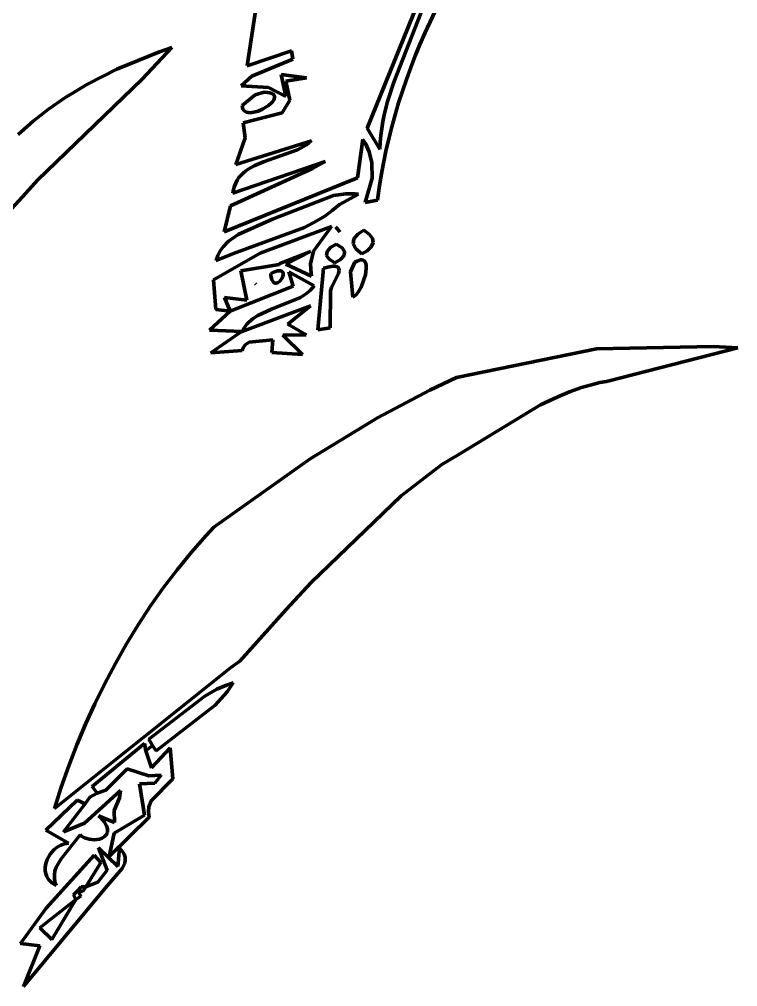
# Model space of a CAD drawing. Header units: millimetres. Extents: x 0 to 11.1, y 0 to 17.3.
# Drawn here: x 2.646 to 3.71, y 10.081 to 11.513 of the extents above; entities that cross this region are included whole.
import ezdxf

# ---------------------------------------------------------------- set-up
doc = ezdxf.new("R2010")
doc.units = ezdxf.units.MM
doc.layers.add('color#010101ff', color=7, linetype='CONTINUOUS', lineweight=100)
doc.layers.add('color#ffffffff', color=7, linetype='CONTINUOUS', lineweight=100)

msp = doc.modelspace()

# ---------------------------------------------------------------- linework, layer by layer
at = {"layer": 'color#010101ff'}
for p, q in [((3.0119, 11.6324), (2.983, 11.4437)), ((3.1609, 11.3516), (3.2586, 11.5931)), ((3.2448, 11.5333), (3.2002, 11.4198)), ((3.254, 11.5092), (3.2619, 11.5259)), ((3.2463, 11.4924), (3.254, 11.5092)), ((3.239, 11.4754), (3.2463, 11.4924)), ((2.8275, 11.4239), (2.8713, 11.4708)), ((2.8713, 11.4708), (2.853, 11.4645)), ((3.232, 11.4584), (3.239, 11.4754)), ((2.853, 11.4645), (2.7899, 11.4387)), ((2.983, 11.4437), (3.0487, 11.4658)), ((3.0487, 11.4658), (3.0506, 11.4535)), ((3.2253, 11.4412), (3.232, 11.4584)), ((3.0506, 11.4535), (2.9899, 11.4283)), ((3.219, 11.4238), (3.2253, 11.4412)), ((2.7899, 11.4387), (2.7463, 11.4165)), ((2.9899, 11.4283), (2.9741, 11.4143)), ((3.0401, 11.3983), (3.0332, 11.4311)), ((3.0332, 11.4311), (3.071, 11.4263)), ((3.071, 11.4263), (3.0404, 11.4209)), ((2.6725, 11.2747), (2.8275, 11.4239)), ((2.7463, 11.4165), (2.7129, 11.3964)), ((2.9741, 11.4143), (3.0148, 11.4117)), ((3.0404, 11.4209), (3.0461, 11.393)), ((3.2002, 11.4198), (3.191, 11.3908)), ((3.213, 11.4064), (3.219, 11.4238)), ((2.9948, 11.4011), (2.9755, 11.3853)), ((3.0084, 11.405), (2.9948, 11.4011)), ((3.0129, 11.4046), (3.0084, 11.405)), ((3.0165, 11.4039), (3.0129, 11.4046)), ((3.0148, 11.4117), (3.0401, 11.3983)), ((3.0194, 11.4029), (3.0165, 11.4039)), ((3.0215, 11.4017), (3.0194, 11.4029)), ((3.0228, 11.4002), (3.0215, 11.4017)), ((3.0235, 11.3986), (3.0228, 11.4002)), ((3.0237, 11.3969), (3.0235, 11.3986)), ((3.2073, 11.3889), (3.213, 11.4064)), ((2.7129, 11.3964), (2.6888, 11.3798)), ((2.9755, 11.3853), (2.9759, 11.3823)), ((3.0057, 11.3796), (3.0144, 11.385)), ((3.0144, 11.385), (3.0191, 11.389)), ((3.0191, 11.389), (3.0209, 11.391)), ((3.0209, 11.391), (3.0223, 11.393)), ((3.0223, 11.393), (3.0232, 11.395)), ((3.0232, 11.395), (3.0237, 11.3969)), ((3.0461, 11.393), (3.0348, 11.3744)), ((3.191, 11.3908), (3.186, 11.3712)), ((3.2021, 11.3712), (3.2073, 11.3889)), ((2.6888, 11.3798), (2.6658, 11.3618)), ((2.9759, 11.3823), (2.9768, 11.3798)), ((2.9768, 11.3798), (2.9781, 11.3778)), ((3.0348, 11.3744), (2.9773, 11.3597)), ((2.9781, 11.3778), (2.9799, 11.3763)), ((2.9799, 11.3763), (2.982, 11.3753)), ((2.982, 11.3753), (2.9844, 11.3747)), ((2.9844, 11.3747), (2.9871, 11.3744)), ((2.9871, 11.3744), (2.99, 11.3746)), ((2.99, 11.3746), (2.993, 11.3751)), ((2.993, 11.3751), (2.9994, 11.3769)), ((2.9994, 11.3769), (3.0057, 11.3796)), ((3.186, 11.3712), (3.184, 11.3613)), ((3.1972, 11.3535), (3.2021, 11.3712)), ((2.6658, 11.3618), (2.644, 11.3424)), ((2.9773, 11.3597), (2.9803, 11.3372)), ((3.184, 11.3613), (3.1823, 11.3513)), ((3.1796, 11.3206), (3.1609, 11.3516)), ((3.181, 11.3412), (3.1801, 11.3309)), ((3.1823, 11.3513), (3.181, 11.3412)), ((3.1927, 11.3356), (3.1972, 11.3535)), ((2.9803, 11.3372), (2.9664, 11.2976)), ((2.9664, 11.2976), (3.0784, 11.333)), ((3.0707, 11.3269), (3.0664, 11.3243)), ((3.0746, 11.3298), (3.0707, 11.3269)), ((3.0784, 11.333), (3.0746, 11.3298)), ((3.1464, 11.2779), (3.1542, 11.3348)), ((3.1542, 11.3348), (3.1581, 11.3288)), ((3.1581, 11.3288), (3.1639, 11.3165)), ((3.1801, 11.3309), (3.1796, 11.3206)), ((3.1886, 11.3177), (3.1927, 11.3356)), ((3.0574, 11.3196), (3.0072, 11.3016)), ((3.0664, 11.3243), (3.0574, 11.3196)), ((3.1639, 11.3165), (3.1679, 11.3004)), ((3.1849, 11.2996), (3.1886, 11.3177)), ((2.9617, 11.2553), (3.0984, 11.302)), ((3.0072, 11.3016), (2.9932, 11.2956)), ((3.0984, 11.302), (3.0796, 11.2919)), ((3.1679, 11.3004), (3.1681, 11.2774)), ((3.1816, 11.2815), (3.1849, 11.2996)), ((3.0796, 11.2919), (2.9581, 11.2368)), ((2.9772, 11.285), (2.9739, 11.2818)), ((2.9808, 11.288), (2.9772, 11.285)), ((2.9847, 11.2907), (2.9808, 11.288)), ((2.9932, 11.2956), (2.9847, 11.2907)), ((2.6509, 11.2506), (2.6725, 11.2747)), ((2.9492, 11.1983), (3.1464, 11.2779)), ((2.966, 11.2702), (2.9641, 11.2656)), ((2.9682, 11.2744), (2.966, 11.2702)), ((2.9709, 11.2783), (2.9682, 11.2744)), ((2.9739, 11.2818), (2.9709, 11.2783)), ((3.1681, 11.2774), (3.1578, 11.2413)), ((3.1787, 11.2633), (3.1816, 11.2815)), ((2.9627, 11.2607), (2.9617, 11.2553)), ((2.9641, 11.2656), (2.9627, 11.2607)), ((3.1292, 11.2543), (3.111, 11.2517)), ((3.1431, 11.2544), (3.1292, 11.2543)), ((3.1479, 11.254), (3.1431, 11.2544)), ((3.1763, 11.245), (3.1787, 11.2633)), ((2.6336, 11.2317), (2.6509, 11.2506)), ((3.111, 11.2517), (3.0205, 11.2171)), ((3.1196, 11.2385), (3.1479, 11.254)), ((3.1578, 11.2413), (3.1763, 11.245)), ((2.9581, 11.2368), (2.9492, 11.1983)), ((3.098, 11.2214), (3.1091, 11.2295)), ((3.1091, 11.2295), (3.1196, 11.2385)), ((3.0205, 11.2171), (2.9696, 11.1941)), ((3.068, 11.2046), (3.0863, 11.2142)), ((3.0863, 11.2142), (3.098, 11.2214)), ((2.9628, 11.1661), (3.068, 11.2046)), ((3.1081, 11.2058), (3.0022, 11.1666)), ((3.0814, 11.1694), (3.1081, 11.2058)), ((3.1146, 11.205), (3.1168, 11.2025)), ((3.1205, 11.1982), (3.1146, 11.205)), ((3.1168, 11.2025), (3.1205, 11.1982)), ((3.1559, 11.2004), (3.1471, 11.1947)), ((3.1641, 11.1943), (3.1559, 11.2004)), ((2.9548, 11.1838), (2.9474, 11.176)), ((2.9696, 11.1941), (2.9548, 11.1838)), ((3.1411, 11.1876), (3.1401, 11.1804)), ((3.1471, 11.1947), (3.1411, 11.1876)), ((3.1686, 11.1882), (3.1641, 11.1943)), ((3.1696, 11.1821), (3.1686, 11.1882)), ((2.9432, 11.17), (2.9398, 11.1633)), ((2.9474, 11.176), (2.9432, 11.17)), ((3.0314, 11.1511), (3.0769, 11.1691)), ((3.0769, 11.1691), (3.0402, 11.1502)), ((3.077, 11.1506), (3.0814, 11.1694)), ((3.1013, 11.169), (3.1005, 11.1632)), ((3.1067, 11.1748), (3.1013, 11.169)), ((3.1147, 11.1798), (3.1067, 11.1748)), ((3.1235, 11.1745), (3.1147, 11.1798)), ((3.1274, 11.1689), (3.1235, 11.1745)), ((3.1267, 11.1631), (3.1274, 11.1689)), ((3.1401, 11.1804), (3.1441, 11.173)), ((3.1441, 11.173), (3.153, 11.1655)), ((3.153, 11.1655), (3.1606, 11.1702)), ((3.1606, 11.1702), (3.1669, 11.1761)), ((3.1669, 11.1761), (3.1696, 11.1821)), ((3.0022, 11.1666), (2.9331, 11.127)), ((2.9372, 11.1557), (2.9628, 11.1661)), ((2.9398, 11.1633), (2.9372, 11.1557)), ((3.1005, 11.1632), (3.1043, 11.1576)), ((3.1043, 11.1576), (3.1129, 11.1521)), ((3.1129, 11.1521), (3.1211, 11.1572)), ((3.1211, 11.1572), (3.1267, 11.1631)), ((3.1458, 11.1548), (3.1427, 11.153)), ((3.1485, 11.1559), (3.1458, 11.1548)), ((3.1508, 11.1565), (3.1485, 11.1559)), ((3.1529, 11.1566), (3.1508, 11.1565)), ((3.1546, 11.1562), (3.1529, 11.1566)), ((3.1561, 11.1554), (3.1546, 11.1562)), ((3.1573, 11.1542), (3.1561, 11.1554)), ((3.1582, 11.1527), (3.1573, 11.1542)), ((2.9734, 11.1402), (3.0302, 11.1497)), ((2.9827, 11.0971), (2.9734, 11.1402)), ((3.0282, 11.1403), (3.0253, 11.1395)), ((3.0306, 11.1406), (3.0282, 11.1403)), ((3.0302, 11.1497), (3.0314, 11.1511)), ((3.0326, 11.1405), (3.0306, 11.1406)), ((3.0341, 11.14), (3.0326, 11.1405)), ((3.0353, 11.1393), (3.0341, 11.14)), ((3.0402, 11.1502), (3.0783, 11.1326)), ((3.0778, 11.1358), (3.077, 11.1506)), ((3.0963, 11.1444), (3.0877, 11.053)), ((3.1005, 11.1455), (3.0963, 11.1444)), ((3.1043, 11.1464), (3.1005, 11.1455)), ((3.1075, 11.1469), (3.1043, 11.1464)), ((3.1103, 11.1472), (3.1075, 11.1469)), ((3.1127, 11.1472), (3.1103, 11.1472)), ((3.1146, 11.1469), (3.1127, 11.1472)), ((3.1162, 11.1465), (3.1146, 11.1469)), ((3.1175, 11.1458), (3.1162, 11.1465)), ((3.1184, 11.145), (3.1175, 11.1458)), ((3.1183, 11.1366), (3.1193, 11.1414)), ((3.119, 11.1439), (3.1184, 11.145)), ((3.1193, 11.1414), (3.119, 11.1439)), ((3.1427, 11.153), (3.136, 11.139)), ((3.1588, 11.1508), (3.1582, 11.1527)), ((3.1582, 11.1347), (3.1594, 11.1436)), ((3.1593, 11.1486), (3.1588, 11.1508)), ((3.1594, 11.1436), (3.1593, 11.1486)), ((2.9331, 11.127), (2.9367, 11.0832)), ((3.0219, 11.1383), (3.0179, 11.1366)), ((3.0179, 11.1366), (3.0183, 11.1328)), ((3.0183, 11.1328), (3.0189, 11.1296)), ((3.0189, 11.1296), (3.0198, 11.1271)), ((3.0198, 11.1271), (3.0208, 11.1251)), ((3.0253, 11.1395), (3.0219, 11.1383)), ((3.0314, 11.1252), (3.0347, 11.1295)), ((3.0347, 11.1295), (3.0365, 11.1342)), ((3.0361, 11.1383), (3.0353, 11.1393)), ((3.0365, 11.1371), (3.0361, 11.1383)), ((3.0365, 11.1342), (3.0365, 11.1371)), ((3.0446, 11.1391), (3.051, 11.1177)), ((3.0824, 11.1181), (3.0446, 11.1391)), ((3.0783, 11.1326), (3.0778, 11.1358)), ((3.108, 11.1157), (3.1183, 11.1366)), ((3.136, 11.139), (3.1394, 11.1016)), ((3.1519, 11.1163), (3.1582, 11.1347)), ((3.051, 11.1177), (2.9576, 11.0808)), ((2.9953, 11.1213), (2.9958, 11.1206)), ((2.9958, 11.1206), (2.9953, 11.1213)), ((3.0208, 11.1251), (3.0219, 11.1237)), ((3.0219, 11.1237), (3.0231, 11.1228)), ((3.0231, 11.1228), (3.0245, 11.1223)), ((3.0245, 11.1223), (3.0258, 11.1222)), ((3.0258, 11.1222), (3.0273, 11.1225)), ((3.0273, 11.1225), (3.0287, 11.1232)), ((3.0287, 11.1232), (3.0314, 11.1252)), ((3.0694, 11.1057), (3.0763, 11.1113)), ((3.0763, 11.1113), (3.0795, 11.1146)), ((3.0795, 11.1146), (3.0824, 11.1181)), ((3.1065, 11.111), (3.108, 11.1157)), ((3.1474, 11.1086), (3.1519, 11.1163)), ((2.9576, 11.0808), (2.9494, 11.1011)), ((2.9494, 11.1011), (2.9827, 11.0971)), ((3.0193, 11.0835), (3.0618, 11.1009)), ((3.0618, 11.1009), (3.0694, 11.1057)), ((3.1059, 11.0558), (3.1065, 11.111)), ((3.1394, 11.1016), (3.141, 11.1022)), ((3.141, 11.1022), (3.1426, 11.1033)), ((3.1426, 11.1033), (3.1443, 11.1047)), ((3.1443, 11.1047), (3.1474, 11.1086)), ((2.9367, 11.0832), (2.9576, 11.0808)), ((3.0769, 11.0884), (2.9756, 11.0505)), ((2.999, 11.0744), (3.0193, 11.0835)), ((3.0432, 11.0616), (3.0769, 11.0884)), ((2.9576, 11.0808), (2.9271, 11.0528)), ((2.9855, 11.0644), (2.9919, 11.0698)), ((2.9919, 11.0698), (2.999, 11.0744)), ((2.9756, 11.0505), (2.9777, 11.0544)), ((2.9777, 11.0544), (2.98, 11.058)), ((2.98, 11.058), (2.9826, 11.0614)), ((2.9826, 11.0614), (2.9855, 11.0644)), ((3.0702, 11.0457), (3.0432, 11.0616)), ((3.0877, 11.053), (3.1059, 11.0558)), ((2.9271, 11.0528), (2.9756, 11.0505)), ((2.971, 11.0482), (2.9293, 11.0191)), ((2.9756, 11.0505), (2.971, 11.0482)), ((3.0361, 11.0451), (3.0702, 11.0457)), ((3.065, 11.0163), (3.0361, 11.0451)), ((2.9755, 11.0227), (2.9771, 11.0266)), ((2.9771, 11.0266), (2.9803, 11.031)), ((2.9803, 11.031), (2.9858, 11.0346)), ((2.9858, 11.0346), (3.021, 11.0383)), ((3.021, 11.0383), (3.0195, 11.0195)), ((3.6736, 11.0286), (3.5005, 11.0247)), ((3.5151, 10.9767), (3.7096, 11.0264)), ((3.7096, 11.0264), (3.6736, 11.0286)), ((2.9293, 11.0191), (2.9755, 11.0227)), ((3.0195, 11.0195), (3.065, 11.0163)), ((3.5005, 11.0247), (3.2932, 10.9824)), ((3.2932, 10.9824), (3.2537, 10.9636)), ((3.4781, 10.9675), (3.4963, 10.9727)), ((3.4963, 10.9727), (3.5056, 10.9749)), ((3.5056, 10.9749), (3.5151, 10.9767)), ((3.2537, 10.9636), (3.1763, 10.9227)), ((3.4175, 10.9418), (3.443, 10.9541)), ((3.443, 10.9541), (3.4603, 10.9613)), ((3.4603, 10.9613), (3.4781, 10.9675)), ((3.2958, 10.868), (3.4175, 10.9418)), ((3.1763, 10.9227), (3.0765, 10.8621)), ((3.2714, 10.8537), (3.2958, 10.868)), ((3.0765, 10.8621), (2.9337, 10.7609)), ((3.2113, 10.8071), (3.2714, 10.8537)), ((3.0779, 10.6791), (3.2113, 10.8071)), ((2.9337, 10.7609), (2.9223, 10.7488)), ((2.9223, 10.7488), (2.9004, 10.7238)), ((2.9004, 10.7238), (2.8793, 10.698)), ((2.8793, 10.698), (2.8592, 10.6715)), ((2.8592, 10.6715), (2.84, 10.6443)), ((3.0409, 10.6392), (3.0779, 10.6791)), ((2.84, 10.6443), (2.8217, 10.6165)), ((2.972, 10.5625), (3.0409, 10.6392)), ((2.8217, 10.6165), (2.8043, 10.5881)), ((2.8043, 10.5881), (2.7878, 10.5591)), ((2.6975, 10.3446), (2.9584, 10.5529)), ((2.7878, 10.5591), (2.7722, 10.5296)), ((2.9584, 10.5529), (2.972, 10.5625)), ((2.7722, 10.5296), (2.7575, 10.4997)), ((2.9524, 10.5271), (2.9381, 10.521)), ((2.9625, 10.5303), (2.9524, 10.5271)), ((2.9533, 10.5171), (2.9625, 10.5303)), ((2.9202, 10.5108), (2.8374, 10.4473)), ((2.9381, 10.521), (2.9202, 10.5108)), ((2.9356, 10.4976), (2.9533, 10.5171)), ((2.7575, 10.4997), (2.7437, 10.4693)), ((2.848, 10.4297), (2.9356, 10.4976)), ((2.7437, 10.4693), (2.7308, 10.4386)), ((2.7308, 10.4386), (2.7188, 10.4075)), ((2.8311, 10.4409), (2.7532, 10.3772)), ((2.8331, 10.43), (2.8311, 10.4409)), ((2.8374, 10.4473), (2.843, 10.4379)), ((2.8331, 10.43), (2.843, 10.4379)), ((2.843, 10.4379), (2.8331, 10.43)), ((2.8414, 10.4045), (2.8331, 10.43)), ((2.869, 10.4342), (2.8414, 10.4045)), ((2.843, 10.4379), (2.848, 10.4297)), ((2.8727, 10.3886), (2.869, 10.4342)), ((2.7188, 10.4075), (2.7077, 10.3762)), ((2.7739, 10.3715), (2.8054, 10.4031)), ((2.8054, 10.4031), (2.8373, 10.393)), ((2.8464, 10.3819), (2.8235, 10.3809)), ((2.8235, 10.3809), (2.831, 10.3348)), ((2.8373, 10.393), (2.8556, 10.3941)), ((2.8406, 10.3559), (2.8727, 10.3886)), ((2.8556, 10.3941), (2.8464, 10.3819)), ((2.7077, 10.3762), (2.6975, 10.3446)), ((2.7956, 10.3713), (2.7422, 10.3229)), ((2.7499, 10.3613), (2.7606, 10.3674)), ((2.7606, 10.3674), (2.7499, 10.3613)), ((2.7532, 10.3772), (2.7606, 10.3674)), ((2.7606, 10.3674), (2.7739, 10.3715)), ((2.7941, 10.3603), (2.7956, 10.3713)), ((2.731, 10.3567), (2.6848, 10.3125)), ((2.7429, 10.3513), (2.731, 10.3567)), ((2.7429, 10.3513), (2.7499, 10.3613)), ((2.7499, 10.3613), (2.7429, 10.3513)), ((2.7858, 10.3418), (2.7941, 10.3603)), ((2.8375, 10.3472), (2.8406, 10.3559)), ((2.7108, 10.3102), (2.7429, 10.3513)), ((2.7865, 10.3239), (2.7858, 10.3418)), ((2.8369, 10.3398), (2.8375, 10.3472)), ((2.8379, 10.3317), (2.8369, 10.3398)), ((2.7664, 10.3306), (2.763, 10.3339)), ((2.763, 10.3339), (2.7865, 10.3239)), ((2.7693, 10.3274), (2.7664, 10.3306)), ((2.7716, 10.3244), (2.7693, 10.3274)), ((2.7734, 10.3215), (2.7716, 10.3244)), ((2.7786, 10.2735), (2.8379, 10.3317)), ((2.831, 10.3348), (2.7861, 10.308)), ((2.6848, 10.3125), (2.7182, 10.2934)), ((2.7422, 10.3229), (2.7108, 10.3102)), ((2.7748, 10.3188), (2.7734, 10.3215)), ((2.7757, 10.3163), (2.7748, 10.3188)), ((2.7754, 10.3077), (2.776, 10.3096)), ((2.7762, 10.3139), (2.7757, 10.3163)), ((2.776, 10.3096), (2.7763, 10.3116)), ((2.7763, 10.3116), (2.7762, 10.3139)), ((2.7073, 10.2702), (2.7357, 10.3054)), ((2.7357, 10.3054), (2.7376, 10.3038)), ((2.7376, 10.3038), (2.7419, 10.3013)), ((2.7419, 10.3013), (2.7492, 10.2989)), ((2.7492, 10.2989), (2.7569, 10.2982)), ((2.7569, 10.2982), (2.7641, 10.2992)), ((2.7641, 10.2992), (2.7684, 10.3007)), ((2.7684, 10.3007), (2.7719, 10.303)), ((2.7719, 10.303), (2.7745, 10.3059)), ((2.7745, 10.3059), (2.7754, 10.3077)), ((2.7861, 10.308), (2.7786, 10.2735)), ((2.6971, 10.2836), (2.6911, 10.2767)), ((2.7017, 10.2874), (2.6971, 10.2836)), ((2.7069, 10.2904), (2.7017, 10.2874)), ((2.7124, 10.2924), (2.7069, 10.2904)), ((2.7182, 10.2934), (2.7124, 10.2924)), ((2.7913, 10.2588), (2.7626, 10.2865)), ((2.7626, 10.2865), (2.7755, 10.2531)), ((2.7939, 10.2861), (2.7913, 10.2588)), ((2.7961, 10.2838), (2.7939, 10.2861)), ((2.798, 10.2815), (2.7961, 10.2838)), ((2.7995, 10.2792), (2.798, 10.2815)), ((2.6867, 10.2688), (2.6848, 10.2632)), ((2.7565, 10.2756), (2.6854, 10.1968)), ((2.6911, 10.2767), (2.6867, 10.2688)), ((2.7, 10.2577), (2.7073, 10.2702)), ((2.7662, 10.2645), (2.7565, 10.2756)), ((2.8007, 10.277), (2.7995, 10.2792)), ((2.8021, 10.2725), (2.8007, 10.277)), ((2.8017, 10.2638), (2.8024, 10.2681)), ((2.8024, 10.2681), (2.8021, 10.2725)), ((2.6848, 10.2632), (2.6839, 10.2575)), ((2.6839, 10.2575), (2.684, 10.2518)), ((2.6974, 10.2465), (2.6982, 10.2522)), ((2.6982, 10.2522), (2.7, 10.2577)), ((2.744, 10.2285), (2.7662, 10.2645)), ((2.7755, 10.2531), (2.7616, 10.2355)), ((2.7733, 10.2271), (2.7978, 10.2555)), ((2.7978, 10.2555), (2.8017, 10.2638)), ((2.684, 10.2518), (2.6852, 10.2463)), ((2.6852, 10.2463), (2.6863, 10.2437)), ((2.6863, 10.2437), (2.6877, 10.2411)), ((2.6877, 10.2411), (2.6894, 10.2387)), ((2.6894, 10.2387), (2.6915, 10.2364)), ((2.6975, 10.2404), (2.6974, 10.2465)), ((2.698, 10.2372), (2.6975, 10.2404)), ((2.6518, 10.0808), (2.7733, 10.2271)), ((2.6915, 10.2364), (2.6939, 10.2343)), ((2.6939, 10.2343), (2.6967, 10.2323)), ((2.6967, 10.2323), (2.6999, 10.2305)), ((2.6988, 10.2339), (2.698, 10.2372)), ((2.6999, 10.2305), (2.6988, 10.2339)), ((2.7323, 10.2233), (2.7371, 10.2285)), ((2.7371, 10.2285), (2.744, 10.2285)), ((2.744, 10.2285), (2.7398, 10.2219)), ((2.7616, 10.2355), (2.744, 10.2285)), ((2.676, 10.1679), (2.7293, 10.2098)), ((2.7293, 10.2098), (2.6937, 10.1505)), ((2.7259, 10.2169), (2.7323, 10.2233)), ((2.7293, 10.2098), (2.7259, 10.2169)), ((2.7367, 10.2148), (2.7293, 10.2098)), ((2.7398, 10.2219), (2.7323, 10.2233)), ((2.7323, 10.2233), (2.7367, 10.2148)), ((2.6854, 10.1968), (2.6471, 10.1445)), ((2.6937, 10.1505), (2.676, 10.1679)), ((2.6471, 10.1445), (2.6758, 10.1414)), ((2.6758, 10.1414), (2.6518, 10.0808))]:
    msp.add_line(p, q, dxfattribs=at)
at = {"layer": 'color#ffffffff'}
for p, q in [((2.983, 11.4437), (3.0119, 11.6324)), ((3.2586, 11.5931), (3.1609, 11.3516)), ((3.2002, 11.4198), (3.2448, 11.5333)), ((3.2619, 11.5259), (3.254, 11.5092)), ((3.254, 11.5092), (3.2463, 11.4924)), ((3.2463, 11.4924), (3.239, 11.4754)), ((2.8713, 11.4708), (2.8275, 11.4239)), ((2.853, 11.4645), (2.8713, 11.4708)), ((3.239, 11.4754), (3.232, 11.4584)), ((2.7899, 11.4387), (2.853, 11.4645)), ((3.0487, 11.4658), (2.983, 11.4437)), ((3.0506, 11.4535), (3.0487, 11.4658)), ((3.232, 11.4584), (3.2253, 11.4412)), ((2.9899, 11.4283), (3.0506, 11.4535)), ((3.2253, 11.4412), (3.219, 11.4238)), ((2.7463, 11.4165), (2.7899, 11.4387)), ((2.9741, 11.4143), (2.9899, 11.4283)), ((3.071, 11.4263), (3.0332, 11.4311)), ((3.0332, 11.4311), (3.0401, 11.3983)), ((3.0404, 11.4209), (3.071, 11.4263)), ((2.8275, 11.4239), (2.6725, 11.2747)), ((2.7129, 11.3964), (2.7463, 11.4165)), ((3.0148, 11.4117), (2.9741, 11.4143)), ((3.0461, 11.393), (3.0404, 11.4209)), ((3.191, 11.3908), (3.2002, 11.4198)), ((3.219, 11.4238), (3.213, 11.4064)), ((2.9755, 11.3853), (2.9948, 11.4011)), ((2.9948, 11.4011), (3.0084, 11.405)), ((3.0084, 11.405), (3.0129, 11.4046)), ((3.0129, 11.4046), (3.0165, 11.4039)), ((3.0401, 11.3983), (3.0148, 11.4117)), ((3.0165, 11.4039), (3.0194, 11.4029)), ((3.0194, 11.4029), (3.0215, 11.4017)), ((3.0215, 11.4017), (3.0228, 11.4002)), ((3.0228, 11.4002), (3.0235, 11.3986)), ((3.0235, 11.3986), (3.0237, 11.3969)), ((3.213, 11.4064), (3.2073, 11.3889)), ((2.6888, 11.3798), (2.7129, 11.3964)), ((2.9759, 11.3823), (2.9755, 11.3853)), ((3.0144, 11.385), (3.0057, 11.3796)), ((3.0191, 11.389), (3.0144, 11.385)), ((3.0209, 11.391), (3.0191, 11.389)), ((3.0223, 11.393), (3.0209, 11.391)), ((3.0232, 11.395), (3.0223, 11.393)), ((3.0237, 11.3969), (3.0232, 11.395)), ((3.0348, 11.3744), (3.0461, 11.393)), ((3.186, 11.3712), (3.191, 11.3908)), ((3.2073, 11.3889), (3.2021, 11.3712)), ((2.6658, 11.3618), (2.6888, 11.3798)), ((2.9768, 11.3798), (2.9759, 11.3823)), ((2.9781, 11.3778), (2.9768, 11.3798)), ((2.9773, 11.3597), (3.0348, 11.3744)), ((2.9799, 11.3763), (2.9781, 11.3778)), ((2.982, 11.3753), (2.9799, 11.3763)), ((2.9844, 11.3747), (2.982, 11.3753)), ((2.9871, 11.3744), (2.9844, 11.3747)), ((2.99, 11.3746), (2.9871, 11.3744)), ((2.993, 11.3751), (2.99, 11.3746)), ((2.9994, 11.3769), (2.993, 11.3751)), ((3.0057, 11.3796), (2.9994, 11.3769)), ((3.184, 11.3613), (3.186, 11.3712)), ((3.2021, 11.3712), (3.1972, 11.3535)), ((2.644, 11.3424), (2.6658, 11.3618)), ((2.9803, 11.3372), (2.9773, 11.3597)), ((3.1823, 11.3513), (3.184, 11.3613)), ((3.1609, 11.3516), (3.1796, 11.3206)), ((3.1801, 11.3309), (3.181, 11.3412)), ((3.181, 11.3412), (3.1823, 11.3513)), ((3.1972, 11.3535), (3.1927, 11.3356)), ((2.9664, 11.2976), (2.9803, 11.3372)), ((3.0784, 11.333), (2.9664, 11.2976)), ((3.0664, 11.3243), (3.0707, 11.3269)), ((3.0707, 11.3269), (3.0746, 11.3298)), ((3.0746, 11.3298), (3.0784, 11.333)), ((3.1542, 11.3348), (3.1464, 11.2779)), ((3.1581, 11.3288), (3.1542, 11.3348)), ((3.1639, 11.3165), (3.1581, 11.3288)), ((3.1796, 11.3206), (3.1801, 11.3309)), ((3.1927, 11.3356), (3.1886, 11.3177)), ((3.0072, 11.3016), (3.0574, 11.3196)), ((3.0574, 11.3196), (3.0664, 11.3243)), ((3.1679, 11.3004), (3.1639, 11.3165)), ((3.1886, 11.3177), (3.1849, 11.2996)), ((3.0984, 11.302), (2.9617, 11.2553)), ((2.9932, 11.2956), (3.0072, 11.3016)), ((3.0796, 11.2919), (3.0984, 11.302)), ((3.1681, 11.2774), (3.1679, 11.3004)), ((3.1849, 11.2996), (3.1816, 11.2815)), ((2.9581, 11.2368), (3.0796, 11.2919)), ((2.9739, 11.2818), (2.9772, 11.285)), ((2.9772, 11.285), (2.9808, 11.288)), ((2.9808, 11.288), (2.9847, 11.2907)), ((2.9847, 11.2907), (2.9932, 11.2956)), ((2.6725, 11.2747), (2.6509, 11.2506)), ((3.1464, 11.2779), (2.9492, 11.1983)), ((2.9641, 11.2656), (2.966, 11.2702)), ((2.966, 11.2702), (2.9682, 11.2744)), ((2.9682, 11.2744), (2.9709, 11.2783)), ((2.9709, 11.2783), (2.9739, 11.2818)), ((3.1578, 11.2413), (3.1681, 11.2774)), ((3.1816, 11.2815), (3.1787, 11.2633)), ((2.9617, 11.2553), (2.9627, 11.2607)), ((2.9627, 11.2607), (2.9641, 11.2656)), ((3.111, 11.2517), (3.1292, 11.2543)), ((3.1292, 11.2543), (3.1431, 11.2544)), ((3.1431, 11.2544), (3.1479, 11.254)), ((3.1787, 11.2633), (3.1763, 11.245)), ((2.6509, 11.2506), (2.6336, 11.2317)), ((3.0205, 11.2171), (3.111, 11.2517)), ((3.1479, 11.254), (3.1196, 11.2385)), ((3.1763, 11.245), (3.1578, 11.2413)), ((2.9492, 11.1983), (2.9581, 11.2368)), ((3.1091, 11.2295), (3.098, 11.2214)), ((3.1196, 11.2385), (3.1091, 11.2295)), ((2.9696, 11.1941), (3.0205, 11.2171)), ((3.0863, 11.2142), (3.068, 11.2046)), ((3.098, 11.2214), (3.0863, 11.2142)), ((3.068, 11.2046), (2.9628, 11.1661)), ((3.0022, 11.1666), (3.1081, 11.2058)), ((3.1081, 11.2058), (3.0814, 11.1694)), ((3.1146, 11.205), (3.1205, 11.1982)), ((3.1168, 11.2025), (3.1146, 11.205)), ((3.1205, 11.1982), (3.1168, 11.2025)), ((3.1471, 11.1947), (3.1559, 11.2004)), ((3.1559, 11.2004), (3.1641, 11.1943)), ((2.9474, 11.176), (2.9548, 11.1838)), ((2.9548, 11.1838), (2.9696, 11.1941)), ((3.1401, 11.1804), (3.1411, 11.1876)), ((3.1411, 11.1876), (3.1471, 11.1947)), ((3.1641, 11.1943), (3.1686, 11.1882)), ((3.1686, 11.1882), (3.1696, 11.1821)), ((2.9398, 11.1633), (2.9432, 11.17)), ((2.9432, 11.17), (2.9474, 11.176)), ((3.0769, 11.1691), (3.0314, 11.1511)), ((3.0402, 11.1502), (3.0769, 11.1691)), ((3.0814, 11.1694), (3.077, 11.1506)), ((3.1005, 11.1632), (3.1013, 11.169)), ((3.1013, 11.169), (3.1067, 11.1748)), ((3.1067, 11.1748), (3.1147, 11.1798)), ((3.1147, 11.1798), (3.1235, 11.1745)), ((3.1235, 11.1745), (3.1274, 11.1689)), ((3.1274, 11.1689), (3.1267, 11.1631)), ((3.1441, 11.173), (3.1401, 11.1804)), ((3.153, 11.1655), (3.1441, 11.173)), ((3.1606, 11.1702), (3.153, 11.1655)), ((3.1669, 11.1761), (3.1606, 11.1702)), ((3.1696, 11.1821), (3.1669, 11.1761)), ((2.9331, 11.127), (3.0022, 11.1666)), ((2.9628, 11.1661), (2.9372, 11.1557)), ((2.9372, 11.1557), (2.9398, 11.1633)), ((3.1043, 11.1576), (3.1005, 11.1632)), ((3.1129, 11.1521), (3.1043, 11.1576)), ((3.1211, 11.1572), (3.1129, 11.1521)), ((3.1267, 11.1631), (3.1211, 11.1572)), ((3.1427, 11.153), (3.1458, 11.1548)), ((3.1458, 11.1548), (3.1485, 11.1559)), ((3.1485, 11.1559), (3.1508, 11.1565)), ((3.1508, 11.1565), (3.1529, 11.1566)), ((3.1529, 11.1566), (3.1546, 11.1562)), ((3.1546, 11.1562), (3.1561, 11.1554)), ((3.1561, 11.1554), (3.1573, 11.1542)), ((3.1573, 11.1542), (3.1582, 11.1527)), ((3.0302, 11.1497), (2.9734, 11.1402)), ((2.9734, 11.1402), (2.9827, 11.0971)), ((3.0253, 11.1395), (3.0282, 11.1403)), ((3.0282, 11.1403), (3.0306, 11.1406)), ((3.0314, 11.1511), (3.0302, 11.1497)), ((3.0306, 11.1406), (3.0326, 11.1405)), ((3.0326, 11.1405), (3.0341, 11.14)), ((3.0341, 11.14), (3.0353, 11.1393)), ((3.0783, 11.1326), (3.0402, 11.1502)), ((3.077, 11.1506), (3.0778, 11.1358)), ((3.0877, 11.053), (3.0963, 11.1444)), ((3.0963, 11.1444), (3.1005, 11.1455)), ((3.1005, 11.1455), (3.1043, 11.1464)), ((3.1043, 11.1464), (3.1075, 11.1469)), ((3.1075, 11.1469), (3.1103, 11.1472)), ((3.1103, 11.1472), (3.1127, 11.1472)), ((3.1127, 11.1472), (3.1146, 11.1469)), ((3.1146, 11.1469), (3.1162, 11.1465)), ((3.1162, 11.1465), (3.1175, 11.1458)), ((3.1175, 11.1458), (3.1184, 11.145)), ((3.1193, 11.1414), (3.1183, 11.1366)), ((3.1184, 11.145), (3.119, 11.1439)), ((3.119, 11.1439), (3.1193, 11.1414)), ((3.136, 11.139), (3.1427, 11.153)), ((3.1582, 11.1527), (3.1588, 11.1508)), ((3.1594, 11.1436), (3.1582, 11.1347)), ((3.1588, 11.1508), (3.1593, 11.1486)), ((3.1593, 11.1486), (3.1594, 11.1436)), ((2.9367, 11.0832), (2.9331, 11.127)), ((3.0179, 11.1366), (3.0219, 11.1383)), ((3.0183, 11.1328), (3.0179, 11.1366)), ((3.0189, 11.1296), (3.0183, 11.1328)), ((3.0198, 11.1271), (3.0189, 11.1296)), ((3.0208, 11.1251), (3.0198, 11.1271)), ((3.0219, 11.1383), (3.0253, 11.1395)), ((3.0347, 11.1295), (3.0314, 11.1252)), ((3.0365, 11.1342), (3.0347, 11.1295)), ((3.0353, 11.1393), (3.0361, 11.1383)), ((3.0361, 11.1383), (3.0365, 11.1371)), ((3.0365, 11.1371), (3.0365, 11.1342)), ((3.0446, 11.1391), (3.0824, 11.1181)), ((3.051, 11.1177), (3.0446, 11.1391)), ((3.0778, 11.1358), (3.0783, 11.1326)), ((3.1183, 11.1366), (3.108, 11.1157)), ((3.1394, 11.1016), (3.136, 11.139)), ((3.1582, 11.1347), (3.1519, 11.1163)), ((2.9576, 11.0808), (3.051, 11.1177)), ((2.9953, 11.1213), (2.9958, 11.1206)), ((2.9958, 11.1206), (2.9953, 11.1213)), ((3.0219, 11.1237), (3.0208, 11.1251)), ((3.0231, 11.1228), (3.0219, 11.1237)), ((3.0245, 11.1223), (3.0231, 11.1228)), ((3.0258, 11.1222), (3.0245, 11.1223)), ((3.0273, 11.1225), (3.0258, 11.1222)), ((3.0287, 11.1232), (3.0273, 11.1225)), ((3.0314, 11.1252), (3.0287, 11.1232)), ((3.0763, 11.1113), (3.0694, 11.1057)), ((3.0795, 11.1146), (3.0763, 11.1113)), ((3.0824, 11.1181), (3.0795, 11.1146)), ((3.108, 11.1157), (3.1065, 11.111)), ((3.1519, 11.1163), (3.1474, 11.1086)), ((2.9827, 11.0971), (2.9494, 11.1011)), ((2.9494, 11.1011), (2.9576, 11.0808)), ((3.0618, 11.1009), (3.0193, 11.0835)), ((3.0694, 11.1057), (3.0618, 11.1009)), ((3.1065, 11.111), (3.1059, 11.0558)), ((3.141, 11.1022), (3.1394, 11.1016)), ((3.1426, 11.1033), (3.141, 11.1022)), ((3.1443, 11.1047), (3.1426, 11.1033)), ((3.1474, 11.1086), (3.1443, 11.1047)), ((2.9576, 11.0808), (2.9367, 11.0832)), ((2.9756, 11.0505), (3.0769, 11.0884)), ((3.0193, 11.0835), (2.999, 11.0744)), ((3.0769, 11.0884), (3.0432, 11.0616)), ((2.9271, 11.0528), (2.9576, 11.0808)), ((2.9919, 11.0698), (2.9855, 11.0644)), ((2.999, 11.0744), (2.9919, 11.0698)), ((2.9777, 11.0544), (2.9756, 11.0505)), ((2.98, 11.058), (2.9777, 11.0544)), ((2.9826, 11.0614), (2.98, 11.058)), ((2.9855, 11.0644), (2.9826, 11.0614)), ((3.0432, 11.0616), (3.0702, 11.0457)), ((3.1059, 11.0558), (3.0877, 11.053)), ((2.9756, 11.0505), (2.9271, 11.0528)), ((2.9293, 11.0191), (2.971, 11.0482)), ((2.971, 11.0482), (2.9756, 11.0505)), ((3.0702, 11.0457), (3.0361, 11.0451)), ((3.0361, 11.0451), (3.065, 11.0163)), ((2.9771, 11.0266), (2.9755, 11.0227)), ((2.9803, 11.031), (2.9771, 11.0266)), ((2.9858, 11.0346), (2.9803, 11.031)), ((3.021, 11.0383), (2.9858, 11.0346)), ((3.0195, 11.0195), (3.021, 11.0383)), ((3.5005, 11.0247), (3.6736, 11.0286)), ((3.7096, 11.0264), (3.5151, 10.9767)), ((3.6736, 11.0286), (3.7096, 11.0264)), ((2.9755, 11.0227), (2.9293, 11.0191)), ((3.065, 11.0163), (3.0195, 11.0195)), ((3.2932, 10.9824), (3.5005, 11.0247)), ((3.2537, 10.9636), (3.2932, 10.9824)), ((3.4963, 10.9727), (3.4781, 10.9675)), ((3.5056, 10.9749), (3.4963, 10.9727)), ((3.5151, 10.9767), (3.5056, 10.9749)), ((3.1763, 10.9227), (3.2537, 10.9636)), ((3.443, 10.9541), (3.4175, 10.9418)), ((3.4603, 10.9613), (3.443, 10.9541)), ((3.4781, 10.9675), (3.4603, 10.9613)), ((3.4175, 10.9418), (3.2958, 10.868)), ((3.0765, 10.8621), (3.1763, 10.9227)), ((3.2958, 10.868), (3.2714, 10.8537)), ((2.9337, 10.7609), (3.0765, 10.8621)), ((3.2714, 10.8537), (3.2113, 10.8071)), ((3.2113, 10.8071), (3.0779, 10.6791)), ((2.9223, 10.7488), (2.9337, 10.7609)), ((2.9004, 10.7238), (2.9223, 10.7488)), ((2.8793, 10.698), (2.9004, 10.7238)), ((2.8592, 10.6715), (2.8793, 10.698)), ((2.84, 10.6443), (2.8592, 10.6715)), ((3.0779, 10.6791), (3.0409, 10.6392)), ((2.8217, 10.6165), (2.84, 10.6443)), ((3.0409, 10.6392), (2.972, 10.5625)), ((2.8043, 10.5881), (2.8217, 10.6165)), ((2.7878, 10.5591), (2.8043, 10.5881)), ((2.9584, 10.5529), (2.6975, 10.3446)), ((2.7722, 10.5296), (2.7878, 10.5591)), ((2.972, 10.5625), (2.9584, 10.5529)), ((2.7575, 10.4997), (2.7722, 10.5296)), ((2.9381, 10.521), (2.9524, 10.5271)), ((2.9524, 10.5271), (2.9625, 10.5303)), ((2.9625, 10.5303), (2.9533, 10.5171)), ((2.8374, 10.4473), (2.9202, 10.5108)), ((2.9202, 10.5108), (2.9381, 10.521)), ((2.9533, 10.5171), (2.9356, 10.4976)), ((2.7437, 10.4693), (2.7575, 10.4997)), ((2.9356, 10.4976), (2.848, 10.4297)), ((2.7308, 10.4386), (2.7437, 10.4693)), ((2.7188, 10.4075), (2.7308, 10.4386)), ((2.7532, 10.3772), (2.8311, 10.4409)), ((2.8311, 10.4409), (2.8331, 10.43)), ((2.843, 10.4379), (2.8374, 10.4473)), ((2.8331, 10.43), (2.843, 10.4379)), ((2.843, 10.4379), (2.8331, 10.43)), ((2.8331, 10.43), (2.8414, 10.4045)), ((2.8414, 10.4045), (2.869, 10.4342)), ((2.848, 10.4297), (2.843, 10.4379)), ((2.869, 10.4342), (2.8727, 10.3886)), ((2.7077, 10.3762), (2.7188, 10.4075)), ((2.8054, 10.4031), (2.7739, 10.3715)), ((2.8373, 10.393), (2.8054, 10.4031)), ((2.8235, 10.3809), (2.8464, 10.3819)), ((2.831, 10.3348), (2.8235, 10.3809)), ((2.8556, 10.3941), (2.8373, 10.393)), ((2.8727, 10.3886), (2.8406, 10.3559)), ((2.8464, 10.3819), (2.8556, 10.3941)), ((2.6975, 10.3446), (2.7077, 10.3762)), ((2.7422, 10.3229), (2.7956, 10.3713)), ((2.7499, 10.3613), (2.7606, 10.3674)), ((2.7606, 10.3674), (2.7499, 10.3613)), ((2.7606, 10.3674), (2.7532, 10.3772)), ((2.7739, 10.3715), (2.7606, 10.3674)), ((2.7956, 10.3713), (2.7941, 10.3603)), ((2.6848, 10.3125), (2.731, 10.3567)), ((2.731, 10.3567), (2.7429, 10.3513)), ((2.7429, 10.3513), (2.7499, 10.3613)), ((2.7499, 10.3613), (2.7429, 10.3513)), ((2.7941, 10.3603), (2.7858, 10.3418)), ((2.8406, 10.3559), (2.8375, 10.3472)), ((2.7429, 10.3513), (2.7108, 10.3102)), ((2.7858, 10.3418), (2.7865, 10.3239)), ((2.8375, 10.3472), (2.8369, 10.3398)), ((2.8369, 10.3398), (2.8379, 10.3317)), ((2.7865, 10.3239), (2.763, 10.3339)), ((2.763, 10.3339), (2.7664, 10.3306)), ((2.7664, 10.3306), (2.7693, 10.3274)), ((2.7693, 10.3274), (2.7716, 10.3244)), ((2.7716, 10.3244), (2.7734, 10.3215)), ((2.8379, 10.3317), (2.7786, 10.2735)), ((2.7861, 10.308), (2.831, 10.3348)), ((2.7182, 10.2934), (2.6848, 10.3125)), ((2.7108, 10.3102), (2.7422, 10.3229)), ((2.7734, 10.3215), (2.7748, 10.3188)), ((2.7748, 10.3188), (2.7757, 10.3163)), ((2.776, 10.3096), (2.7754, 10.3077)), ((2.7757, 10.3163), (2.7762, 10.3139)), ((2.7763, 10.3116), (2.776, 10.3096)), ((2.7762, 10.3139), (2.7763, 10.3116)), ((2.7357, 10.3054), (2.7073, 10.2702)), ((2.7376, 10.3038), (2.7357, 10.3054)), ((2.7419, 10.3013), (2.7376, 10.3038)), ((2.7492, 10.2989), (2.7419, 10.3013)), ((2.7569, 10.2982), (2.7492, 10.2989)), ((2.7641, 10.2992), (2.7569, 10.2982)), ((2.7684, 10.3007), (2.7641, 10.2992)), ((2.7719, 10.303), (2.7684, 10.3007)), ((2.7745, 10.3059), (2.7719, 10.303)), ((2.7754, 10.3077), (2.7745, 10.3059)), ((2.7786, 10.2735), (2.7861, 10.308)), ((2.6911, 10.2767), (2.6971, 10.2836)), ((2.6971, 10.2836), (2.7017, 10.2874)), ((2.7017, 10.2874), (2.7069, 10.2904)), ((2.7069, 10.2904), (2.7124, 10.2924)), ((2.7124, 10.2924), (2.7182, 10.2934)), ((2.7755, 10.2531), (2.7626, 10.2865)), ((2.7626, 10.2865), (2.7913, 10.2588)), ((2.7913, 10.2588), (2.7939, 10.2861)), ((2.7939, 10.2861), (2.7961, 10.2838)), ((2.7961, 10.2838), (2.798, 10.2815)), ((2.798, 10.2815), (2.7995, 10.2792)), ((2.6848, 10.2632), (2.6867, 10.2688)), ((2.6854, 10.1968), (2.7565, 10.2756)), ((2.6867, 10.2688), (2.6911, 10.2767)), ((2.7073, 10.2702), (2.7, 10.2577)), ((2.7565, 10.2756), (2.7662, 10.2645)), ((2.7995, 10.2792), (2.8007, 10.277)), ((2.8007, 10.277), (2.8021, 10.2725)), ((2.8024, 10.2681), (2.8017, 10.2638)), ((2.8021, 10.2725), (2.8024, 10.2681)), ((2.6839, 10.2575), (2.6848, 10.2632)), ((2.684, 10.2518), (2.6839, 10.2575)), ((2.6982, 10.2522), (2.6974, 10.2465)), ((2.7, 10.2577), (2.6982, 10.2522)), ((2.7662, 10.2645), (2.744, 10.2285)), ((2.7616, 10.2355), (2.7755, 10.2531)), ((2.7978, 10.2555), (2.7733, 10.2271)), ((2.8017, 10.2638), (2.7978, 10.2555)), ((2.6852, 10.2463), (2.684, 10.2518)), ((2.6863, 10.2437), (2.6852, 10.2463)), ((2.6877, 10.2411), (2.6863, 10.2437)), ((2.6894, 10.2387), (2.6877, 10.2411)), ((2.6915, 10.2364), (2.6894, 10.2387)), ((2.6974, 10.2465), (2.6975, 10.2404)), ((2.6975, 10.2404), (2.698, 10.2372)), ((2.7733, 10.2271), (2.6518, 10.0808)), ((2.6939, 10.2343), (2.6915, 10.2364)), ((2.6967, 10.2323), (2.6939, 10.2343)), ((2.6999, 10.2305), (2.6967, 10.2323)), ((2.698, 10.2372), (2.6988, 10.2339)), ((2.6988, 10.2339), (2.6999, 10.2305)), ((2.7371, 10.2285), (2.7323, 10.2233)), ((2.744, 10.2285), (2.7371, 10.2285)), ((2.7398, 10.2219), (2.744, 10.2285)), ((2.744, 10.2285), (2.7616, 10.2355)), ((2.7293, 10.2098), (2.676, 10.1679)), ((2.6937, 10.1505), (2.7293, 10.2098)), ((2.7323, 10.2233), (2.7259, 10.2169)), ((2.7259, 10.2169), (2.7293, 10.2098)), ((2.7293, 10.2098), (2.7367, 10.2148)), ((2.7367, 10.2148), (2.7323, 10.2233)), ((2.7323, 10.2233), (2.7398, 10.2219)), ((2.6471, 10.1445), (2.6854, 10.1968)), ((2.676, 10.1679), (2.6937, 10.1505)), ((2.6758, 10.1414), (2.6471, 10.1445)), ((2.6518, 10.0808), (2.6758, 10.1414))]:
    msp.add_line(p, q, dxfattribs=at)

doc.saveas('drawing.dxf')
